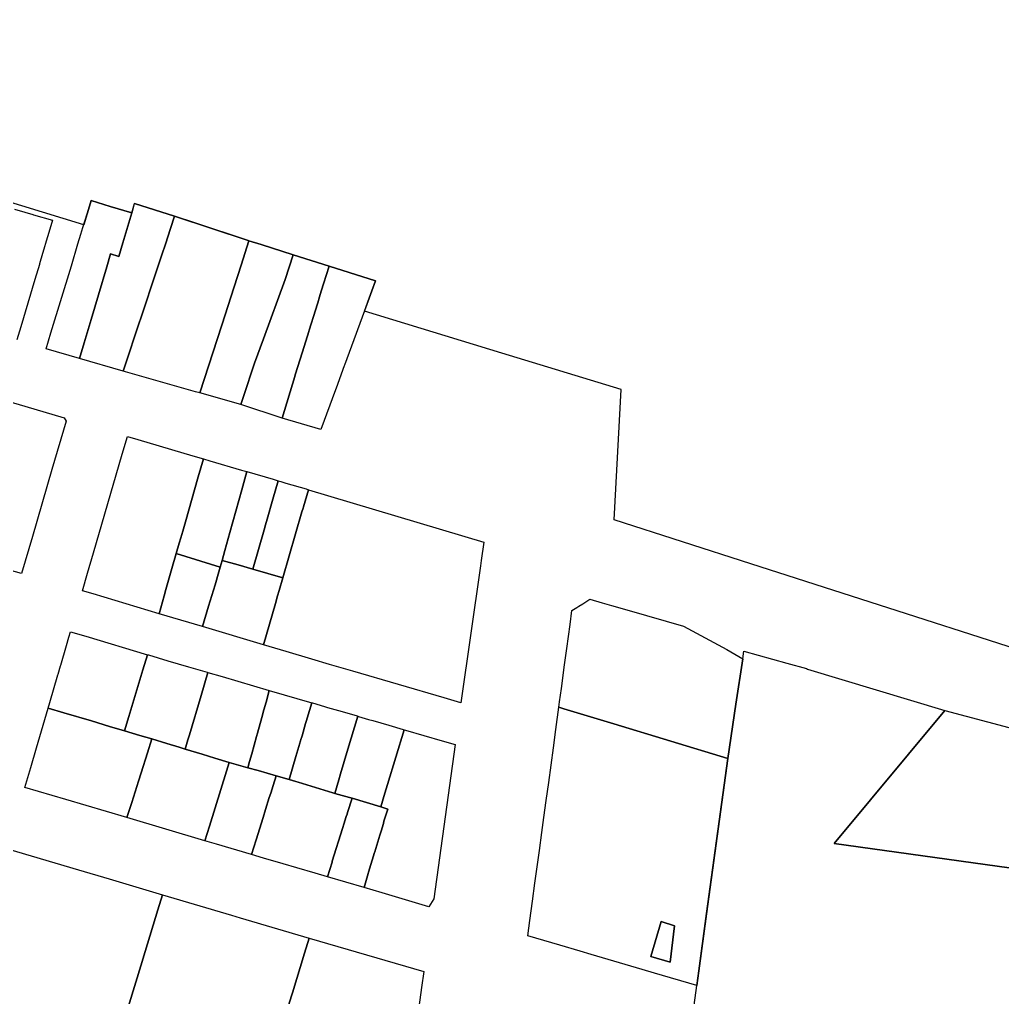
# Model space of a CAD drawing. Header units: metres. Extents: x 3 to 1005126, y 39 to 4383651.
# Drawn here: x 479153.4 to 479338.4, y 4372362 to 4372545.9 of the extents above; entities that cross this region are included whole.
import ezdxf

# ---------------------------------------------------------------- set-up
doc = ezdxf.new("R2010")
doc.units = ezdxf.units.M
doc.header["$MEASUREMENT"] = 0
doc.layers.add('TM_Llucmajor', color=7, linetype='Continuous')

msp = doc.modelspace()

# ---------------------------------------------------------------- linework, layer by layer
at = {"layer": 'TM_Llucmajor', "linetype": 'Continuous', "flags": 128}
for points in [[(479365.3, 4372419.7), (479291.06, 4372443.52), (479265.31, 4372451.78), (479266.63, 4372476.31), (479244.19, 4372483.18), (479218.33, 4372491.1), (479219.23, 4372493.53), (479219.74, 4372494.93), (479220.43, 4372496.79), (479215.44, 4372498.36), (479211.68, 4372499.55), (479204.9, 4372501.69), (479198.86, 4372503.6), (479196.55, 4372504.33), (479196.45, 4372504.36), (479186.4, 4372507.67), (479182.59, 4372508.92), (479175.02, 4372511.35), (479175, 4372511.28), (479174.5, 4372509.59), (479170.44, 4372510.8), (479166.86, 4372511.87), (479166.17, 4372509.6), (479166.1, 4372509.36), (479165.47, 4372507.29), (479039.29, 4372545.93)], [(479152.42, 4372510.29), (479154.36, 4372509.72), (479155.87, 4372509.27), (479156.03, 4372509.22), (479159.6, 4372508.17), (479158.74, 4372505.27), (479158.62, 4372504.88), (479157.8, 4372502.13), (479157.74, 4372501.92), (479157.16, 4372499.97), (479157.13, 4372499.88), (479156.27, 4372497.02), (479153.61, 4372488.12), (479153.61, 4372488.12), (479152.88, 4372485.69)], [(479133.36, 4372479.34), (479154.38, 4372473.19), (479161.81, 4372471.02), (479162.15, 4372470.39), (479159.49, 4372461.3), (479155.81, 4372448.69), (479153.76, 4372441.69), (479150.83, 4372442.55)], [(479279.23, 4372352.21), (479280.91, 4372364.2), (479281.28, 4372366.95), (479282.74, 4372377.71), (479286.7, 4372406.92), (479288.25, 4372417.15), (479289.54, 4372425.66), (479289.76, 4372427.09), (479297.82, 4372424.86), (479301.55, 4372423.83), (479301.71, 4372423.74), (479327.59, 4372415.94), (479306.76, 4372390.88), (479403.77, 4372377.4)]]:
    msp.add_lwpolyline(points, dxfattribs=at)
for points in [[(479164.66, 4372482.15), (479158.39, 4372483.97), (479159.3, 4372486.97), (479163.15, 4372499.63), (479164.39, 4372503.72), (479164.94, 4372505.56), (479165.33, 4372506.84), (479166.1, 4372509.36), (479166.17, 4372509.6), (479166.86, 4372511.87), (479170.44, 4372510.8), (479174.5, 4372509.59), (479172.84, 4372503.95), (479172.08, 4372501.38), (479170.52, 4372501.85), (479169.8, 4372499.42), (479168.24, 4372494.17), (479166.85, 4372489.5), (479165.54, 4372485.11), (479164.66, 4372482.15)], [(479172.92, 4372479.79), (479164.66, 4372482.15), (479165.54, 4372485.11), (479166.85, 4372489.5), (479168.24, 4372494.17), (479169.8, 4372499.42), (479170.52, 4372501.85), (479172.08, 4372501.38), (479172.84, 4372503.95), (479174.5, 4372509.59), (479175.02, 4372511.35), (479182.59, 4372508.92), (479181.82, 4372506.6), (479180.86, 4372503.71), (479180.19, 4372501.7), (479178.57, 4372496.8), (479176.85, 4372491.61), (479175.31, 4372486.98), (479173.86, 4372482.63), (479172.92, 4372479.79)], [(479187.35, 4372475.68), (479186.54, 4372475.91), (479172.92, 4372479.79), (479173.86, 4372482.63), (479175.31, 4372486.98), (479176.85, 4372491.61), (479178.57, 4372496.8), (479180.19, 4372501.7), (479180.86, 4372503.71), (479181.82, 4372506.6), (479182.59, 4372508.92), (479196.45, 4372504.36), (479196.55, 4372504.33), (479195.1, 4372499.71), (479193.79, 4372495.67), (479191.45, 4372488.44), (479187.35, 4372475.68)], [(479195.03, 4372473.51), (479187.35, 4372475.68), (479191.45, 4372488.44), (479193.79, 4372495.67), (479195.1, 4372499.71), (479196.55, 4372504.33), (479198.86, 4372503.6), (479204.9, 4372501.69), (479203.39, 4372497.02), (479199.31, 4372485.84), (479197.65, 4372481.27), (479195.54, 4372475.01), (479195.03, 4372473.51)], [(479202.81, 4372470.96), (479195.03, 4372473.51), (479195.54, 4372475.01), (479197.65, 4372481.27), (479199.31, 4372485.84), (479203.39, 4372497.02), (479204.9, 4372501.69), (479211.68, 4372499.55), (479211.13, 4372497.8), (479210.69, 4372496.38), (479210.2, 4372494.81), (479209.87, 4372493.76), (479209.53, 4372492.66), (479209.47, 4372492.47), (479209.09, 4372491.26), (479207.9, 4372487.47), (479207.83, 4372487.23), (479206.63, 4372483.4), (479205.28, 4372479.09), (479205.19, 4372478.79), (479202.81, 4372470.96)], [(479212.86, 4372476.27), (479210.11, 4372468.8), (479202.81, 4372470.96), (479205.19, 4372478.79), (479205.28, 4372479.09), (479206.63, 4372483.4), (479207.83, 4372487.23), (479207.9, 4372487.47), (479209.09, 4372491.26), (479209.47, 4372492.47), (479209.53, 4372492.66), (479209.87, 4372493.76), (479210.2, 4372494.81), (479210.69, 4372496.38), (479211.13, 4372497.8), (479211.68, 4372499.55), (479215.44, 4372498.36), (479220.43, 4372496.79), (479219.74, 4372494.93), (479219.23, 4372493.53), (479214.58, 4372480.92), (479214.52, 4372480.77), (479212.98, 4372476.58), (479212.86, 4372476.27)], [(479177.59, 4372434.74), (479167.23, 4372437.89), (479165.23, 4372438.44), (479166.2, 4372441.76), (479167.32, 4372445.63), (479169.44, 4372452.92), (479172.72, 4372464.17), (479173.69, 4372467.5), (479175.66, 4372466.92), (479186.04, 4372463.85), (479188.01, 4372463.27), (479187.04, 4372459.88), (479184.61, 4372451.42), (479184.1, 4372449.65), (479183.75, 4372448.41), (479183.47, 4372447.45), (479182.9, 4372445.45), (479182.09, 4372442.65), (479180.95, 4372438.7), (479180.61, 4372437.51), (479179.65, 4372434.13), (479177.59, 4372434.74)], [(479191.19, 4372442.91), (479182.9, 4372445.45), (479183.47, 4372447.45), (479183.75, 4372448.41), (479184.1, 4372449.65), (479184.61, 4372451.42), (479187.04, 4372459.88), (479188.01, 4372463.27), (479189.19, 4372462.94), (479195.2, 4372461.17), (479196.18, 4372460.88), (479195.24, 4372457.44), (479192.99, 4372449.4), (479192.06, 4372446.02), (479191.54, 4372444.19), (479191.19, 4372442.91)], [(479194.54, 4372443.33), (479191.54, 4372444.19), (479192.06, 4372446.02), (479192.99, 4372449.4), (479195.24, 4372457.44), (479196.18, 4372460.88), (479201.11, 4372459.44), (479202.06, 4372459.16), (479201.08, 4372455.71), (479200.01, 4372451.92), (479199.72, 4372450.89), (479199.43, 4372449.9), (479197.31, 4372442.53), (479194.54, 4372443.33)], [(479202.96, 4372440.91), (479197.31, 4372442.53), (479199.43, 4372449.9), (479199.72, 4372450.89), (479200.01, 4372451.92), (479201.08, 4372455.71), (479202.06, 4372459.16), (479202.55, 4372459.02), (479203.5, 4372458.74), (479207.34, 4372457.62), (479207.81, 4372457.48), (479206.84, 4372454.25), (479206.77, 4372454.01), (479206.56, 4372453.29), (479202.96, 4372440.91)], [(479203.61, 4372427.01), (479199.29, 4372428.27), (479201.56, 4372436.08), (479201.97, 4372437.48), (479202.27, 4372438.53), (479202.96, 4372440.91), (479206.56, 4372453.29), (479206.77, 4372454.01), (479206.84, 4372454.25), (479207.81, 4372457.48), (479240.77, 4372447.59), (479240.29, 4372444.17), (479240.15, 4372443.16), (479236.46, 4372417.4), (479233.35, 4372418.31), (479216.12, 4372423.35), (479211.77, 4372424.62), (479208.41, 4372425.6), (479203.61, 4372427.01)], [(479187.84, 4372431.73), (479179.65, 4372434.13), (479180.61, 4372437.51), (479180.95, 4372438.7), (479182.09, 4372442.65), (479182.9, 4372445.45), (479191.19, 4372442.91), (479190.92, 4372442.02), (479190.19, 4372439.56), (479188.99, 4372435.58), (479187.84, 4372431.73)], [(479189.69, 4372431.17), (479187.84, 4372431.73), (479188.99, 4372435.58), (479190.19, 4372439.56), (479190.92, 4372442.02), (479191.19, 4372442.91), (479191.54, 4372444.19), (479194.54, 4372443.33), (479197.31, 4372442.53), (479202.96, 4372440.91), (479202.27, 4372438.53), (479201.97, 4372437.48), (479201.56, 4372436.08), (479199.29, 4372428.27), (479197.41, 4372428.84), (479189.69, 4372431.17)], [(479255.84, 4372416.26), (479254.93, 4372416.54), (479255.07, 4372417.58), (479255.41, 4372420.09), (479256.01, 4372424.55), (479256.42, 4372427.61), (479257.02, 4372432.12), (479257.37, 4372434.72), (479258.33, 4372435.33), (479258.69, 4372435.56), (479259.44, 4372436.03), (479260.76, 4372436.87), (479263.05, 4372436.21), (479264.83, 4372435.69), (479268.16, 4372434.73), (479278.36, 4372431.78), (479286.52, 4372427.41), (479289.54, 4372425.66), (479288.25, 4372417.12), (479286.7, 4372406.9), (479265.24, 4372413.41), (479255.84, 4372416.26)], [(479161.72, 4372415.51), (479158.78, 4372416.4), (479159.09, 4372417.43), (479159.1, 4372417.47), (479160.62, 4372422.65), (479160.65, 4372422.74), (479161.11, 4372424.33), (479161.16, 4372424.49), (479162.24, 4372428.19), (479162.7, 4372429.76), (479162.99, 4372430.76), (479165.85, 4372429.9), (479177.49, 4372426.44), (479176.62, 4372423.56), (479173.96, 4372414.79), (479173.15, 4372412.1), (479170.33, 4372412.94), (479166.91, 4372413.96), (479161.72, 4372415.51)], [(479176.04, 4372411.24), (479173.15, 4372412.1), (479173.96, 4372414.79), (479176.62, 4372423.56), (479177.49, 4372426.44), (479177.64, 4372426.4), (479181.33, 4372425.31), (479185.19, 4372424.17), (479188.71, 4372423.13), (479188.85, 4372423.09), (479187.57, 4372418.75), (479185.38, 4372411.34), (479185.09, 4372410.4), (479184.58, 4372408.67), (479183.43, 4372409.02), (479181.15, 4372409.71), (479178.28, 4372410.58), (479176.04, 4372411.24)], [(479187.78, 4372407.7), (479184.58, 4372408.67), (479185.09, 4372410.4), (479185.38, 4372411.34), (479187.57, 4372418.75), (479188.85, 4372423.09), (479191.55, 4372422.31), (479200.41, 4372419.71), (479199.8, 4372417.5), (479199.4, 4372416.08), (479198.99, 4372414.61), (479198.18, 4372411.69), (479198, 4372411.04), (479197.1, 4372407.79), (479196.7, 4372406.33), (479196.37, 4372405.17), (479192.86, 4372406.17), (479190.16, 4372406.98), (479187.78, 4372407.7)], [(479198.29, 4372404.63), (479196.37, 4372405.17), (479196.7, 4372406.33), (479197.1, 4372407.79), (479198, 4372411.04), (479198.18, 4372411.69), (479198.99, 4372414.61), (479199.4, 4372416.08), (479199.8, 4372417.5), (479200.41, 4372419.71), (479208.41, 4372417.4), (479207.56, 4372414.51), (479207.42, 4372414.04), (479207.25, 4372413.46), (479206.57, 4372411.16), (479206.46, 4372410.79), (479206.42, 4372410.66), (479206.23, 4372410.01), (479206.17, 4372409.8), (479205.43, 4372407.28), (479204.15, 4372402.95), (479201.69, 4372403.66), (479198.29, 4372404.63)], [(479162.09, 4372399.18), (479154.41, 4372401.45), (479155.5, 4372405.18), (479156.59, 4372408.92), (479158.78, 4372416.4), (479161.72, 4372415.51), (479166.91, 4372413.96), (479170.33, 4372412.94), (479173.15, 4372412.1), (479176.04, 4372411.24), (479178.28, 4372410.58), (479177.45, 4372407.94), (479176.27, 4372404.2), (479175.77, 4372402.61), (479174.51, 4372398.65), (479173.61, 4372395.78), (479169.77, 4372396.91), (479162.09, 4372399.18)], [(479205.43, 4372402.59), (479204.15, 4372402.95), (479205.43, 4372407.28), (479206.17, 4372409.8), (479206.23, 4372410.01), (479206.42, 4372410.66), (479206.46, 4372410.79), (479206.57, 4372411.16), (479207.25, 4372413.46), (479207.42, 4372414.04), (479207.56, 4372414.51), (479208.41, 4372417.4), (479208.56, 4372417.36), (479210.78, 4372416.7), (479211.35, 4372416.53), (479214.13, 4372415.72), (479216.92, 4372414.9), (479217.06, 4372414.86), (479215.22, 4372408.69), (479213.83, 4372404.01), (479213.5, 4372402.92), (479212.72, 4372400.31), (479212.35, 4372400.42), (479205.85, 4372402.46), (479205.43, 4372402.59)], [(479255.1, 4372371.78), (479249.06, 4372373.56), (479249.46, 4372376.45), (479249.95, 4372380.04), (479250.41, 4372383.42), (479251.26, 4372389.61), (479251.72, 4372392.96), (479252.11, 4372395.83), (479252.55, 4372399.03), (479253.01, 4372402.41), (479253.89, 4372408.89), (479254.36, 4372412.34), (479254.93, 4372416.54), (479255.84, 4372416.26), (479265.24, 4372413.41), (479286.7, 4372406.9), (479282.74, 4372377.69), (479281.28, 4372366.95), (479280.91, 4372364.19), (479272.95, 4372366.53), (479270.58, 4372367.23), (479261, 4372370.04), (479258.93, 4372370.65), (479255.1, 4372371.78)], [(479215.49, 4372399.57), (479212.72, 4372400.31), (479213.5, 4372402.92), (479213.83, 4372404.01), (479215.22, 4372408.69), (479217.06, 4372414.86), (479217.21, 4372414.82), (479219.11, 4372414.26), (479219.88, 4372414.03), (479222.88, 4372413.16), (479225.64, 4372412.35), (479225.78, 4372412.31), (479222.66, 4372401.98), (479222.17, 4372400.37), (479221.4, 4372397.8), (479215.99, 4372399.44), (479215.49, 4372399.57)], [(479403.77, 4372377.4), (479306.76, 4372390.88), (479327.59, 4372415.94), (479367.76, 4372405.3), (479367.85, 4372405.37), (479368.25, 4372405.26), (479368.5, 4372405.08), (479396.89, 4372385.09), (479403.77, 4372377.4)], [(479188.29, 4372391.4), (479173.61, 4372395.78), (479174.51, 4372398.65), (479175.77, 4372402.61), (479176.27, 4372404.2), (479177.45, 4372407.94), (479178.28, 4372410.58), (479181.15, 4372409.71), (479183.43, 4372409.02), (479184.58, 4372408.67), (479187.78, 4372407.7), (479190.16, 4372406.98), (479192.86, 4372406.17), (479192.36, 4372404.54), (479189.15, 4372394.19), (479188.29, 4372391.4)], [(479221.68, 4372381.6), (479218.24, 4372382.63), (479219.03, 4372385.28), (479219.1, 4372385.51), (479220.24, 4372389.24), (479220.26, 4372389.34), (479221.21, 4372392.48), (479221.44, 4372393.24), (479221.88, 4372394.68), (479222, 4372395.09), (479222.7, 4372397.4), (479221.4, 4372397.8), (479222.17, 4372400.37), (479222.66, 4372401.98), (479225.78, 4372412.31), (479226.07, 4372412.23), (479232.98, 4372410.22), (479235.38, 4372409.52), (479231.37, 4372380.48), (479230.42, 4372378.98), (479221.68, 4372381.6)], [(479190.48, 4372390.76), (479188.29, 4372391.4), (479189.15, 4372394.19), (479192.36, 4372404.54), (479192.86, 4372406.17), (479196.37, 4372405.17), (479198.29, 4372404.63), (479201.69, 4372403.66), (479201.12, 4372401.83), (479200.67, 4372400.41), (479200.4, 4372399.54), (479199.7, 4372397.31), (479199.24, 4372395.78), (479197.92, 4372391.61), (479197.05, 4372388.83), (479190.48, 4372390.76)], [(479199.34, 4372388.16), (479197.05, 4372388.83), (479197.92, 4372391.61), (479199.24, 4372395.78), (479199.7, 4372397.31), (479200.4, 4372399.54), (479200.67, 4372400.41), (479201.12, 4372401.83), (479201.69, 4372403.66), (479204.15, 4372402.95), (479205.43, 4372402.59), (479205.85, 4372402.46), (479212.35, 4372400.42), (479212.72, 4372400.31), (479215.49, 4372399.57), (479215.99, 4372399.44), (479215.13, 4372396.72), (479215.04, 4372396.45), (479214.9, 4372395.96), (479214.46, 4372394.57), (479214.25, 4372393.9), (479214.21, 4372393.76), (479212.27, 4372387.57), (479212.22, 4372387.41), (479211.35, 4372384.62), (479209.06, 4372385.3), (479205.62, 4372386.31), (479203.04, 4372387.07), (479199.34, 4372388.16)], [(479218.24, 4372382.63), (479211.35, 4372384.62), (479212.22, 4372387.41), (479212.27, 4372387.57), (479214.21, 4372393.76), (479214.25, 4372393.9), (479214.46, 4372394.57), (479214.9, 4372395.96), (479215.04, 4372396.45), (479215.13, 4372396.72), (479215.99, 4372399.44), (479221.4, 4372397.8), (479222.7, 4372397.4), (479222, 4372395.09), (479221.88, 4372394.68), (479221.44, 4372393.24), (479221.21, 4372392.48), (479220.26, 4372389.34), (479220.24, 4372389.24), (479219.1, 4372385.51), (479219.03, 4372385.28), (479218.24, 4372382.63)], [(479155.09, 4372355.1), (479142.13, 4372358.92), (479145.69, 4372371.15), (479147.56, 4372377.6), (479151.11, 4372389.88), (479164.5, 4372385.93), (479170.26, 4372384.23), (479180.3, 4372381.27), (479179.43, 4372378.42), (479177.04, 4372370.59), (479176.22, 4372367.9), (479174.09, 4372360.9), (479171.77, 4372353.31), (479170.9, 4372350.44), (479160.85, 4372353.4), (479155.09, 4372355.1)], [(479183.81, 4372346.55), (479170.9, 4372350.44), (479171.77, 4372353.31), (479174.09, 4372360.9), (479176.22, 4372367.9), (479177.04, 4372370.59), (479179.43, 4372378.42), (479180.3, 4372381.27), (479193.31, 4372377.42), (479194.91, 4372376.95), (479207.91, 4372373.11), (479207.04, 4372370.29), (479204.75, 4372362.78), (479204.58, 4372362.23), (479202.9, 4372356.79), (479201.68, 4372352.81), (479199.31, 4372345.08), (479198.41, 4372342.15), (479185.42, 4372346.06), (479183.81, 4372346.55)], [(479275.85, 4372368.58), (479272.25, 4372369.65), (479274.16, 4372376.21), (479276.71, 4372375.4), (479275.85, 4372368.58)], [(479272.25, 4372369.65), (479275.85, 4372368.58), (479276.71, 4372375.4), (479274.16, 4372376.21), (479272.25, 4372369.65)], [(479217.5, 4372352.54), (479213.52, 4372353.7), (479202.9, 4372356.79), (479204.58, 4372362.23), (479204.75, 4372362.78), (479207.04, 4372370.29), (479207.91, 4372373.11), (479229.47, 4372366.82), (479229.06, 4372363.81), (479227.56, 4372352.7), (479227.16, 4372349.72), (479219.04, 4372352.09), (479217.5, 4372352.54)]]:
    msp.add_lwpolyline(points, close=True, dxfattribs=at)

doc.saveas('drawing.dxf')
